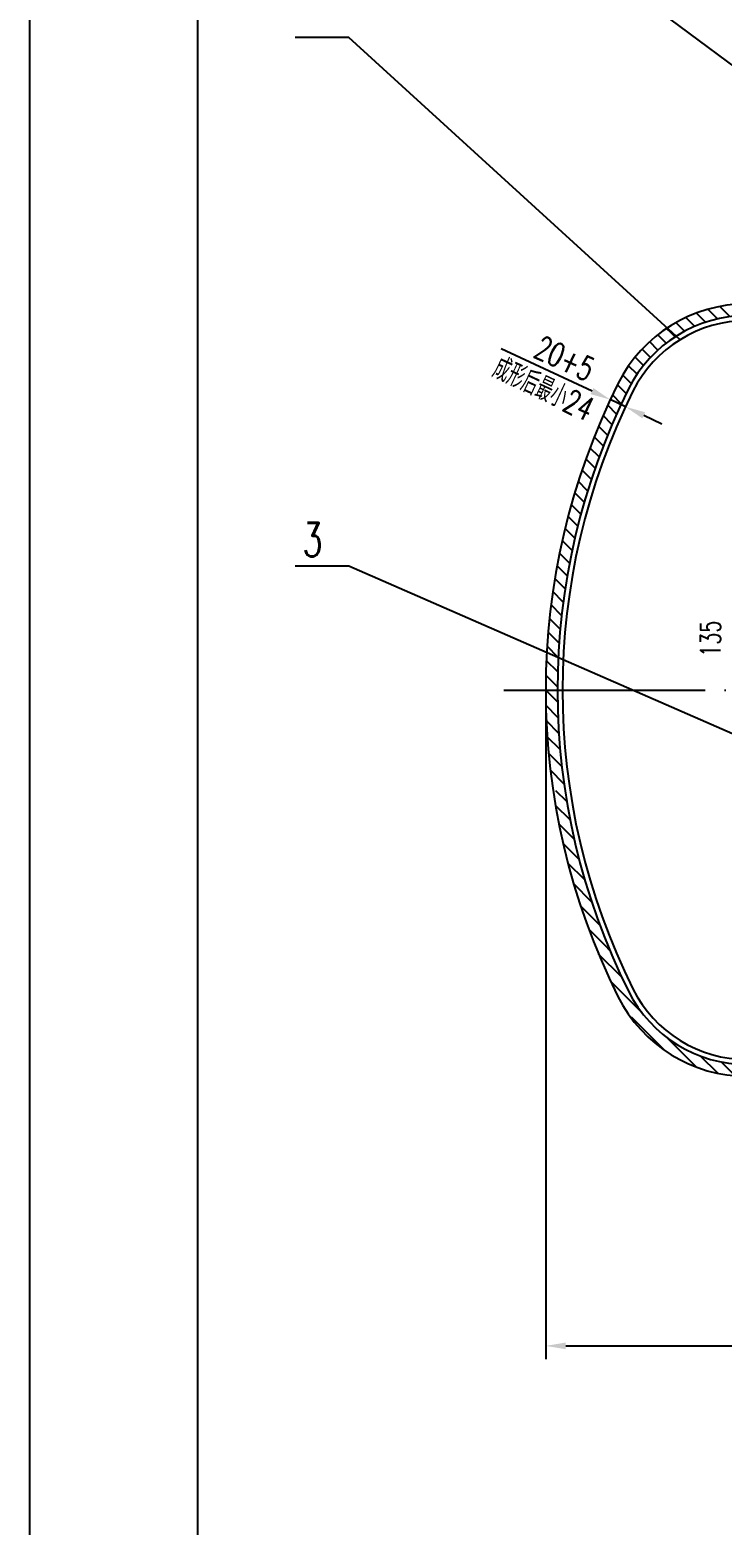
# Model space of a CAD drawing. Extents: x -54047 to 31317, y -2 to 11950.
# Drawn here: x -36814 to -34752, y 4691 to 9143 of the extents above; entities that cross this region are included whole.
import ezdxf

# ---------------------------------------------------------------- set-up
doc = ezdxf.new("R2010")
doc.units = 0
doc.header["$LTSCALE"] = 20
doc.linetypes.add('DASHDOT-M', pattern=[36, 30, -3, 0, -3])
doc.layers.get('0').update_dxf_attribs({"linetype": 'CONTINUOUS'})
doc.styles.add('BIAOZHU', font='ROMANS.shx', dxfattribs={"width": 0.7, "bigfont": 'HLFSD.shx'})
doc.styles.add('HZ', font='ROMANS.shx', dxfattribs={"width": 0.7, "height": 60, "bigfont": 'HLFSD.shx'})
doc.styles.add('ROMANS', font='ROMANS', dxfattribs={"width": 0.7, "height": 60})
pattern_1 = [(135, (-37600.862, 27.11), (-22.45064, -22.45064), [])]

msp = doc.modelspace()

# ---------------------------------------------------------------- hatches: boundary and pattern name
at = {"linetype": 'Continuous'}
h = msp.add_hatch(dxfattribs=at)
h.set_pattern_fill('ANSI31', scale=10, angle=90, style=0)
h.set_pattern_definition(pattern_1)
h.paths.add_polyline_path([(-34677.4, 8292.7), (-34637.4, 8292.7), (-34637.4, 8327.7), (-34677.4, 8327.7, 0.150271), (-34919, 8253.4), (-34889.8, 8230.7, -0.142887)])
h.paths.add_polyline_path([(-35053.3, 8027.7), (-35085, 8042.5, 0.034825), (-35187.2, 7777.7), (-35150.5, 7777.7, -0.03348)])
h.paths.add_polyline_path([(-35150.5, 7777.7), (-35187.2, 7777.7, 0.074775), (-35277.4, 7177.7), (-35242.4, 7177.7, -0.076127)])
h = msp.add_hatch(dxfattribs=at)
h.set_pattern_fill('ANSI31', scale=10, angle=90, style=0)
h.set_pattern_definition(pattern_1)
h.paths.add_polyline_path([(-34889.8, 8230.7), (-34919, 8253.4, 0.074338), (-35012.5, 8167.2), (-34984.9, 8145.7, -0.081254)])
h = msp.add_hatch(dxfattribs=at)
h.set_pattern_fill('ANSI31', scale=10, angle=90, style=0)
h.set_pattern_definition(pattern_1)
h.paths.add_polyline_path([(-35258.8, 6902.5), (-35221.1, 6886.1, -0.036512), (-35242.4, 7177.7), (-35277.4, 7177.7, 0.033841)])
h = msp.add_hatch(dxfattribs=at)
h.set_pattern_fill('ANSI31', scale=10, angle=90, style=0)
h.set_pattern_definition(pattern_1)
h.paths.add_polyline_path([(-35218, 6865.6), (-35255.8, 6881.7, 0.059626), (-35128.9, 6413.8), (-35091.1, 6413.8, -0.058724)])
h = msp.add_hatch(dxfattribs=at)
h.set_pattern_fill('ANSI31', scale=10, angle=90, style=0)
h.set_pattern_definition(pattern_1)
h.paths.add_polyline_path([(-34994, 6221.5), (-35023.9, 6203, 0.11693), (-34872.6, 6074.6), (-34854.1, 6104.4, -0.117004)])
h = msp.add_hatch(dxfattribs=at)
h.set_pattern_fill('ANSI31', scale=10, angle=90, style=0)
h.set_pattern_definition(pattern_1)
h.paths.add_polyline_path([(-34637.4, 6062.7), (-34677.4, 6062.7, -0.116477), (-34854.1, 6104.4), (-34872.6, 6074.6, 0.118331), (-34677.4, 6027.7), (-34637.4, 6027.7)])

# ---------------------------------------------------------------- linework, layer by layer
at = {"color": 7, "linetype": 'Continuous'}
for p, q in [((-36814.2, 0), (-36814.2, 11880)), ((-34460.9, 8845.2), (-34907.1, 9176.6)), ((-34877.2, 8220.9), (-35864, 9121)), ((-35139.4, 8067.9), (-35409.8, 8194.1)), ((-34986.3, 8143.9), (-34999.1, 8156.8)), ((-35022.3, 8090.2), (-35048, 8115.8)), ((-35005.3, 8118), (-35030.4, 8143.2)), ((-35037.6, 8060.5), (-35063.7, 8086.7)), ((-35039.7, 8021.3), (-35085, 8042.5)), ((-35052.1, 8030.2), (-35078.4, 8056.5)), ((-34985.4, 7995.9), (-34931, 7970.4)), ((-34336.8, 6879.2), (-35864, 7546.5)), ((-35277.4, 7137.7), (-35277.4, 5185.1)), ((-35087, 6403.7), (-35097.1, 6413.8)), ((-35051, 6322.8), (-35119.9, 6391.7)), ((-34992.2, 6219.1), (-35084.1, 6311)), ((-35217.4, 5225.1), (-26998.2, 5225.1))]:
    msp.add_line(p, q, dxfattribs=at)
at = {"color": 4, "linetype": 'Continuous'}
for p, q in [((-36314.2, 100), (-36314.2, 11780)), ((-35864, 9121), (-36024, 9121)), ((-35864, 7546.5), (-36024, 7546.5))]:
    msp.add_line(p, q, dxfattribs=at)
at = {"color": 1, "linetype": 'DASHDOT-M'}
msp.add_line((-35402.5, 7177.7), (-33987.7, 7177.7), dxfattribs=at)
at = {"color": 4, "linetype": 'Continuous'}
for centre, radius, start, end in [((-34677.4, 7897.7), 430, 90, 153.4349), ((-34677.4, 7897.7), 395, 90, 153.4349), ((-34677.4, 7897.7), 380, 90, 153.4349), ((-33237.5, 7177.7), 2039.9, 153.4349, 206.5651), ((-33237.5, 7177.7), 2004.9, 153.4349, 206.5651), ((-33237.5, 7177.7), 1989.9, 153.4349, 206.5651), ((-34677.4, 6457.7), 395, 206.5651, 270), ((-34677.4, 6457.7), 380, 206.5651, 270), ((-34677.4, 6457.7), 430, 206.5651, 270)]:
    msp.add_arc(centre, radius, start, end, dxfattribs=at)
at = {"color": 7, "linetype": 'Continuous'}
for points in [[(-35135.1, 8077), (-35143.6, 8058.9), (-35085, 8042.5)], [(-34981.1, 8004.9), (-34989.6, 7986.8), (-35039.7, 8021.3)], [(-35217.4, 5235.1), (-35217.4, 5215.1), (-35277.4, 5225.1)]]:
    msp.add_solid(points, dxfattribs=at)

# ---------------------------------------------------------------- texts
at = {"color": 4, "linetype": 'Continuous', "style": 'ROMANS', "width": 0.7}
msp.add_text('3', height=100, dxfattribs=at).set_placement((-36002.2, 7575.5))
at = {"color": 7, "linetype": 'Continuous', "attachment_point": 5}
for s, insert, char_height, rotation, style in [('20+5', (-35221.1, 8165.3), 70, 334.9, 'BIAOZHU'), ('成形后最小24', (-35284.1, 8075.5), 70, 334.9, 'BIAOZHU'), ('\\A1;135', (-34786.4, 7330.6), 60, 90, 'HZ')]:
    msp.add_mtext(s, dxfattribs=dict(at, insert=insert, char_height=char_height, rotation=rotation, style=style))

doc.saveas('drawing.dxf')
